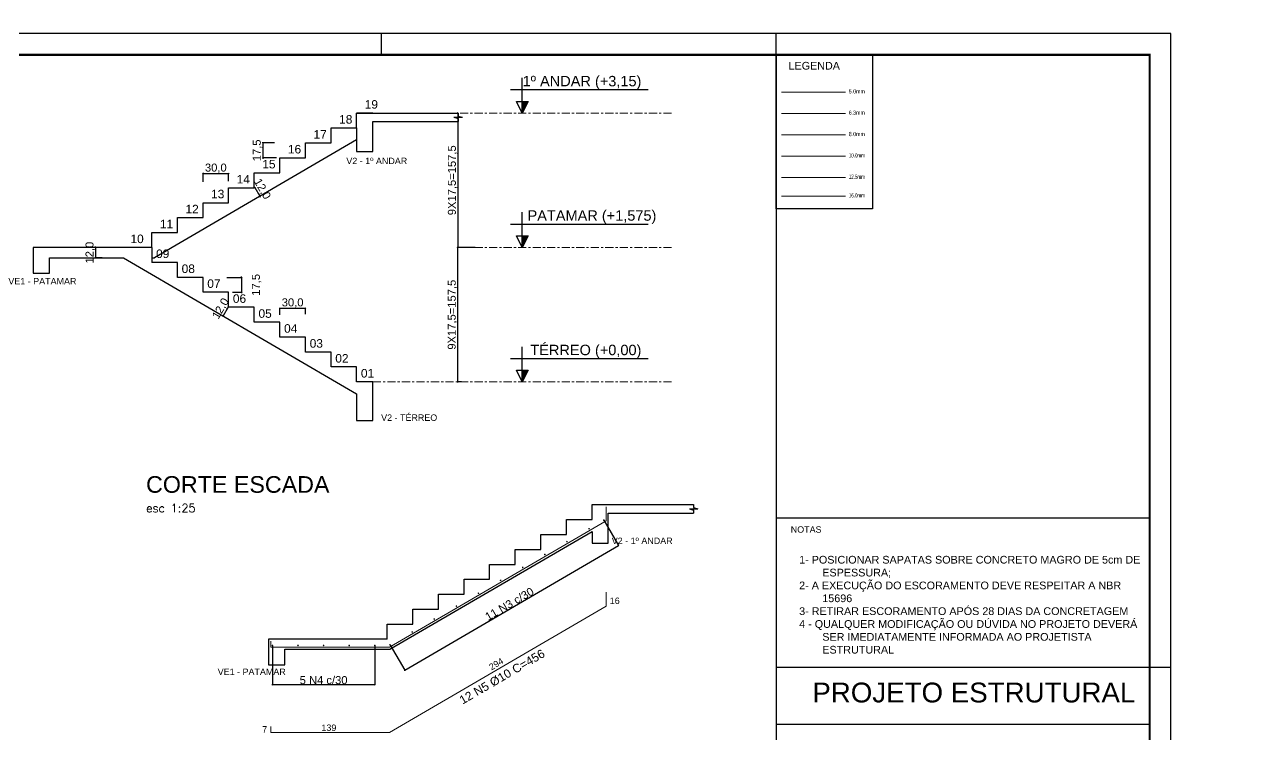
# Model space of a CAD drawing. Header units: millimetres. Extents: x 347 to 617, y -69 to -9.
# Drawn here: x 559.2 to 616.8, y -42.6 to -9.3 of the extents above; entities that cross this region are included whole.
import ezdxf
from ezdxf.enums import TextEntityAlignment as Align

# ---------------------------------------------------------------- set-up
doc = ezdxf.new("R2010")
doc.units = ezdxf.units.MM
doc.linetypes.add('CENTER2', pattern=[28.575, 19.05, -3.175, 3.175, -3.175])
for name, color, linetype in [('01 - Detalhe', 1, 'Continuous'), ('02 - Gabarito de Forma', 2, 'Continuous'), ('ARQ-FOLHA', 7, 'Continuous'), ('ARQ-TEXTO4', 1, 'Continuous'), ('Camada 1', 7, 'Continuous'), ('COTA CYPE', 31, 'Continuous'), ('PDF_Text', 7, 'Continuous')]:
    doc.layers.add(name, color=color, linetype=linetype)
for name, color, linetype, lineweight in [('ARM_LONGITUDINAL_Ø10', 33, 'Continuous', 9), ('ARM_LONGITUDINAL_Ø12_5', 34, 'Continuous', 9), ('ARM_LONGITUDINAL_Ø16', 212, 'Continuous', 9), ('ARM_LONGITUDINAL_Ø6_3', 31, 'Continuous', 9), ('ARM_LONGITUDINAL_Ø8', 32, 'Continuous', 9), ('ARM_TRANSVERSAL_Ø5', 120, 'Continuous', 9), ('DT-Textos', 7, 'Continuous', 5)]:
    doc.layers.add(name, color=color, linetype=linetype, lineweight=lineweight)
doc.styles.add('PDF Arial', font='arial.ttf')
doc.styles.add('ROMANS', font='romans.shx')
doc.styles.get("Standard").update_dxf_attribs({"font": 'arial.ttf'})
doc.styles.add('TQS_ARIAL', font='arial.ttf')
doc.dimstyles.new('Copy of 1-50', dxfattribs={"dimscale": 0.05, "dimtxt": 7.5, "dimasz": 0.8, "dimexe": 0.1, "dimexo": 0.2, "dimgap": 0.3, "dimtad": 1, "dimdec": 1, "dimlfac": 25, "dimzin": 1, "dimtxsty": 'Standard', "dimblk": 'OBLIQUE', "dimcen": 10, "dimdle": 0.1, "dimclrd": 7, "dimclre": 8, "dimclrt": 256, "dimadec": 0, "dimazin": 2, "dimtfac": 1, "dimtdec": 1, "dimtmove": 2, "dimatfit": 0, "dimldrblk": 'OBLIQUE', "dimfxl": 0, "dimlwd": -1, "dimlwe": -1, "dimarcsym": 0})

# ---------------------------------------------------------------- blocks, each defined once
blk = doc.blocks.new('FOLHA A1')
at = {"layer": 'ARQ-FOLHA'}
for p, q in [((841, 0), (0, 0)), ((471, -10), (471, 0)), ((656, -10), (656, 0)), ((841, -594), (841, 0)), ((831, -297), (841, -297))]:
    blk.add_line(p, q, dxfattribs=at)
at = {"layer": 'ARQ-FOLHA', "const_width": 1}
blk.add_lwpolyline([(25, -10), (25, -584), (831, -584), (831, -10), (25, -10)], dxfattribs=at)
blk = doc.blocks.new('_OBLIQUE')
at = {"color": 0, "linetype": 'ByBlock'}
blk.add_line((-0.5, -0.5), (0.5, 0.5), dxfattribs=at)
blk = doc.blocks.new('*D430')
at = {"layer": 'COTA CYPE', "color": 8}
for p, q in [((568.657, -21.193), (569.353, -21.193)), ((568.925, -21.893), (569.353, -21.893))]:
    blk.add_line(p, q, dxfattribs=at)
at = {"layer": 'COTA CYPE', "color": 7}
for p, q in [((569.348, -21.193), (569.348, -21.153)), ((569.348, -21.193), (569.348, -21.893)), ((569.348, -21.893), (569.348, -21.933))]:
    blk.add_line(p, q, dxfattribs=at)
at = {"layer": 'Defpoints', "color": 0}
for p in [(568.647, -21.193), (568.915, -21.893), (569.348, -21.893)]:
    blk.add_point(p, dxfattribs=at)
at = {"layer": 'COTA CYPE', "color": 7, "xscale": 0.04000000000000001, "yscale": 0.04000000000000001, "zscale": 0.04000000000000001}
for p, rotation in [((569.348, -21.193), 270), ((569.348, -21.893), 90)]:
    blk.add_blockref('_OBLIQUE', p, dxfattribs=dict(at, rotation=rotation))
at = {"layer": 'COTA CYPE', "insert": (570.052, -21.543), "char_height": 0.375, "attachment_point": 5, "rotation": 90}
blk.add_mtext('17,5', dxfattribs=at)
blk = doc.blocks.new('*D446')
at = {"layer": 'COTA CYPE', "color": 7}
for p, q in [((568.48, -22.998), (568.46, -23.032)), ((568.722, -22.583), (568.48, -22.998)), ((568.722, -22.583), (568.742, -22.549))]:
    blk.add_line(p, q, dxfattribs=at)
at = {"layer": 'COTA CYPE', "color": 8}
for p, q in [((568.489, -23.003), (568.476, -22.995)), ((568.731, -22.588), (568.718, -22.581))]:
    blk.add_line(p, q, dxfattribs=at)
at = {"layer": 'Defpoints', "color": 0}
for p in [(568.48, -22.998), (568.498, -23.008), (568.74, -22.593)]:
    blk.add_point(p, dxfattribs=at)
at = {"layer": 'COTA CYPE', "color": 7, "xscale": 0.04000000000000001, "yscale": 0.04000000000000001, "zscale": 0.04000000000000001}
for p, rotation in [((568.48, -22.998), 59.7435628364674), ((568.722, -22.583), 239.7435628364674)]:
    blk.add_blockref('_OBLIQUE', p, dxfattribs=dict(at, rotation=rotation))
at = {"layer": 'COTA CYPE', "insert": (568.383, -22.663), "char_height": 0.375, "attachment_point": 5, "rotation": 59.74356}
blk.add_mtext('12,0', dxfattribs=at)
blk = doc.blocks.new('*D447')
at = {"layer": 'COTA CYPE', "color": 8}
for p, q in [((579.49, -13.493), (579.473, -13.493)), ((580.29, -19.793), (579.473, -19.793))]:
    blk.add_line(p, q, dxfattribs=at)
at = {"layer": 'COTA CYPE', "color": 7}
blk.add_line((579.478, -13.488), (579.478, -19.798), dxfattribs=at)
at = {"layer": 'Defpoints', "color": 0}
for p in [(579.5, -13.493), (579.478, -19.793), (580.3, -19.793)]:
    blk.add_point(p, dxfattribs=at)
at = {"layer": 'COTA CYPE', "color": 7, "xscale": 0.04000000000000001, "yscale": 0.04000000000000001, "zscale": 0.04000000000000001}
for p, rotation in [((579.478, -13.493), 90), ((579.478, -19.793), 270)]:
    blk.add_blockref('_OBLIQUE', p, dxfattribs=dict(at, rotation=rotation))
at = {"layer": 'COTA CYPE', "insert": (579.238, -16.643), "char_height": 0.375, "attachment_point": 5, "rotation": 90}
blk.add_mtext('9X17,5=157,5', dxfattribs=at)
blk = doc.blocks.new('*D448')
at = {"layer": 'COTA CYPE', "color": 8}
for p, q in [((579.652, -19.793), (579.467, -19.793)), ((579.652, -26.093), (579.467, -26.093))]:
    blk.add_line(p, q, dxfattribs=at)
at = {"layer": 'COTA CYPE', "color": 7}
blk.add_line((579.472, -19.788), (579.472, -26.098), dxfattribs=at)
at = {"layer": 'Defpoints', "color": 0}
for p in [(579.662, -19.793), (579.472, -26.093), (579.662, -26.093)]:
    blk.add_point(p, dxfattribs=at)
at = {"layer": 'COTA CYPE', "color": 7, "xscale": 0.04000000000000001, "yscale": 0.04000000000000001, "zscale": 0.04000000000000001}
for p, rotation in [((579.472, -19.793), 90), ((579.472, -26.093), 270)]:
    blk.add_blockref('_OBLIQUE', p, dxfattribs=dict(at, rotation=rotation))
at = {"layer": 'COTA CYPE', "insert": (579.231, -22.943), "char_height": 0.375, "attachment_point": 5, "rotation": 90}
blk.add_mtext('9X17,5=157,5', dxfattribs=at)
blk = doc.blocks.new('*D449')
at = {"layer": 'COTA CYPE', "color": 7}
for p, q in [((569.963, -16.98), (569.943, -16.945)), ((569.963, -16.98), (570.205, -17.394)), ((570.205, -17.394), (570.225, -17.429))]:
    blk.add_line(p, q, dxfattribs=at)
at = {"layer": 'COTA CYPE', "color": 8}
for p, q in [((569.948, -16.988), (569.968, -16.977)), ((570.19, -17.403), (570.21, -17.392))]:
    blk.add_line(p, q, dxfattribs=at)
at = {"layer": 'Defpoints', "color": 0}
for p in [(569.94, -16.993), (570.182, -17.408), (570.205, -17.394)]:
    blk.add_point(p, dxfattribs=at)
at = {"layer": 'COTA CYPE', "color": 7, "xscale": 0.04000000000000001, "yscale": 0.04000000000000001, "zscale": 0.04000000000000001}
for p, rotation in [((569.963, -16.98), 300.2564371635364), ((570.205, -17.394), 120.2564371635364)]:
    blk.add_blockref('_OBLIQUE', p, dxfattribs=dict(at, rotation=rotation))
at = {"layer": 'COTA CYPE', "insert": (570.303, -17.059), "char_height": 0.375, "attachment_point": 5, "rotation": 300.25644}
blk.add_mtext('12,0', dxfattribs=at)
blk = doc.blocks.new('*D431')
at = {"layer": 'COTA CYPE', "color": 8}
for p, q in [((570.883, -14.893), (570.342, -14.893)), ((570.978, -15.593), (570.342, -15.593))]:
    blk.add_line(p, q, dxfattribs=at)
at = {"layer": 'COTA CYPE', "color": 7}
for p, q in [((570.347, -14.893), (570.347, -14.853)), ((570.347, -14.893), (570.347, -15.593)), ((570.347, -15.593), (570.347, -15.633))]:
    blk.add_line(p, q, dxfattribs=at)
at = {"layer": 'Defpoints', "color": 0}
for p in [(570.893, -14.893), (570.347, -15.593), (570.988, -15.593)]:
    blk.add_point(p, dxfattribs=at)
at = {"layer": 'COTA CYPE', "color": 7, "xscale": 0.04000000000000001, "yscale": 0.04000000000000001, "zscale": 0.04000000000000001}
for p, rotation in [((570.347, -14.893), 270), ((570.347, -15.593), 90)]:
    blk.add_blockref('_OBLIQUE', p, dxfattribs=dict(at, rotation=rotation))
at = {"layer": 'COTA CYPE', "insert": (570.094, -15.243), "char_height": 0.375, "attachment_point": 5, "rotation": 90}
blk.add_mtext('17,5', dxfattribs=at)
blk = doc.blocks.new('*D442')
at = {"layer": 'COTA CYPE', "color": 8}
for p, q in [((570.792, -38.453), (570.792, -40.283)), ((575.592, -38.453), (575.592, -40.283))]:
    blk.add_line(p, q, dxfattribs=at)
at = {"layer": 'COTA CYPE', "color": 7}
blk.add_line((570.787, -40.278), (575.597, -40.278), dxfattribs=at)
at = {"layer": 'Defpoints', "color": 0}
for p in [(570.792, -38.443), (575.592, -38.443), (575.592, -40.278)]:
    blk.add_point(p, dxfattribs=at)
at = {"layer": 'COTA CYPE', "color": 7, "xscale": 0.04000000000000001, "yscale": 0.04000000000000001, "zscale": 0.04000000000000001, "rotation": 180}
blk.add_blockref('_OBLIQUE', (570.792, -40.278), dxfattribs=at)
at = {"layer": 'COTA CYPE', "color": 7, "xscale": 0.04000000000000001, "yscale": 0.04000000000000001, "zscale": 0.04000000000000001}
blk.add_blockref('_OBLIQUE', (575.592, -40.278), dxfattribs=at)
at = {"layer": 'COTA CYPE', "insert": (573.192, -40.069), "char_height": 0.375, "attachment_point": 5}
blk.add_mtext('5 N4 c/30', dxfattribs=at)
blk = doc.blocks.new('*D443')
at = {"layer": 'COTA CYPE', "color": 8}
for p, q in [((586.328, -32.578), (587.018, -33.761)), ((576.309, -38.423), (576.999, -39.606))]:
    blk.add_line(p, q, dxfattribs=at)
at = {"layer": 'COTA CYPE', "color": 7}
blk.add_line((576.992, -39.604), (587.02, -33.755), dxfattribs=at)
at = {"layer": 'Defpoints', "color": 0}
for p in [(586.323, -32.57), (587.016, -33.757), (576.304, -38.414)]:
    blk.add_point(p, dxfattribs=at)
at = {"layer": 'COTA CYPE', "color": 7, "xscale": 0.04000000000000001, "yscale": 0.04000000000000001, "zscale": 0.04000000000000001}
for p, rotation in [((587.016, -33.757), 30.2564371635338), ((576.997, -39.602), 210.2564371635338)]:
    blk.add_blockref('_OBLIQUE', p, dxfattribs=dict(at, rotation=rotation))
at = {"layer": 'COTA CYPE', "insert": (581.901, -36.499), "char_height": 0.375, "attachment_point": 5, "rotation": 30.25644}
blk.add_mtext('11 N3 c/30', dxfattribs=at)
blk = doc.blocks.new('*D444')
at = {"layer": 'COTA CYPE', "color": 7}
blk.add_line((571.135, -22.639), (572.345, -22.639), dxfattribs=at)
at = {"layer": 'COTA CYPE', "color": 8}
for p, q in [((571.14, -22.954), (571.14, -22.634)), ((572.34, -22.922), (572.34, -22.634))]:
    blk.add_line(p, q, dxfattribs=at)
at = {"layer": 'Defpoints', "color": 0}
for p in [(571.14, -22.964), (572.34, -22.639), (572.34, -22.932)]:
    blk.add_point(p, dxfattribs=at)
at = {"layer": 'COTA CYPE', "color": 7, "xscale": 0.04000000000000001, "yscale": 0.04000000000000001, "zscale": 0.04000000000000001, "rotation": 180}
blk.add_blockref('_OBLIQUE', (571.14, -22.639), dxfattribs=at)
at = {"layer": 'COTA CYPE', "color": 7, "xscale": 0.04000000000000001, "yscale": 0.04000000000000001, "zscale": 0.04000000000000001}
blk.add_blockref('_OBLIQUE', (572.34, -22.639), dxfattribs=at)
at = {"layer": 'COTA CYPE', "insert": (571.74, -22.399), "char_height": 0.375, "attachment_point": 5}
blk.add_mtext('30,0', dxfattribs=at)
blk = doc.blocks.new('*D445')
at = {"layer": 'COTA CYPE', "color": 7}
blk.add_line((567.535, -16.324), (568.745, -16.324), dxfattribs=at)
at = {"layer": 'COTA CYPE', "color": 8}
for p, q in [((567.54, -16.72), (567.54, -16.319)), ((568.74, -16.682), (568.74, -16.319))]:
    blk.add_line(p, q, dxfattribs=at)
at = {"layer": 'Defpoints', "color": 0}
for p in [(568.74, -16.324), (568.74, -16.692), (567.54, -16.73)]:
    blk.add_point(p, dxfattribs=at)
at = {"layer": 'COTA CYPE', "color": 7, "xscale": 0.04000000000000001, "yscale": 0.04000000000000001, "zscale": 0.04000000000000001, "rotation": 180}
blk.add_blockref('_OBLIQUE', (567.54, -16.324), dxfattribs=at)
at = {"layer": 'COTA CYPE', "color": 7, "xscale": 0.04000000000000001, "yscale": 0.04000000000000001, "zscale": 0.04000000000000001}
blk.add_blockref('_OBLIQUE', (568.74, -16.324), dxfattribs=at)
at = {"layer": 'COTA CYPE', "insert": (568.14, -16.084), "char_height": 0.375, "attachment_point": 5}
blk.add_mtext('30,0', dxfattribs=at)
blk = doc.blocks.new('*D450')
at = {"layer": 'COTA CYPE', "color": 8}
for p, q in [((562.82, -19.793), (562.504, -19.793)), ((562.82, -20.273), (562.504, -20.273))]:
    blk.add_line(p, q, dxfattribs=at)
at = {"layer": 'COTA CYPE', "color": 7}
for p, q in [((562.509, -19.793), (562.509, -19.753)), ((562.509, -19.793), (562.509, -20.273)), ((562.509, -20.273), (562.509, -20.313))]:
    blk.add_line(p, q, dxfattribs=at)
at = {"layer": 'Defpoints', "color": 0}
for p in [(562.83, -19.793), (562.509, -20.273), (562.83, -20.273)]:
    blk.add_point(p, dxfattribs=at)
at = {"layer": 'COTA CYPE', "color": 7, "xscale": 0.04000000000000001, "yscale": 0.04000000000000001, "zscale": 0.04000000000000001}
for p, rotation in [((562.509, -19.793), 270), ((562.509, -20.273), 90)]:
    blk.add_blockref('_OBLIQUE', p, dxfattribs=dict(at, rotation=rotation))
at = {"layer": 'COTA CYPE', "insert": (562.256, -20.033), "char_height": 0.375, "attachment_point": 5, "rotation": 90}
blk.add_mtext('12,0', dxfattribs=at)

msp = doc.modelspace()

# ---------------------------------------------------------------- hatches: boundary and pattern name
h = msp.add_hatch(color=256)
h.dxf.hatch_style = 1
h.paths.add_polyline_path([(582.4998, -12.944), (582.4998, -13.4933), (582.7744, -12.944)])
h = msp.add_hatch(color=256)
h.dxf.hatch_style = 1
h.paths.add_polyline_path([(582.4998, -19.244), (582.4998, -19.7933), (582.7744, -19.244)])
h = msp.add_hatch(color=256)
h.dxf.hatch_style = 1
h.paths.add_polyline_path([(582.4998, -25.544), (582.4998, -26.0933), (582.7744, -25.544)])
at = {"layer": 'ARM_LONGITUDINAL_Ø8'}
h = msp.add_hatch(color=256, dxfattribs=at)
h.dxf.hatch_style = 1
edge = h.paths.add_edge_path()
edge.add_arc((586.323, -32.5696), 0.04, 0, 360)
h = msp.add_hatch(color=256, dxfattribs=at)
h.dxf.hatch_style = 1
edge = h.paths.add_edge_path()
edge.add_arc((585.6328, -32.9722), 0.04, 0, 360)
h = msp.add_hatch(color=256, dxfattribs=at)
h.dxf.hatch_style = 1
edge = h.paths.add_edge_path()
edge.add_arc((584.5962, -33.5769), 0.04, 0, 360)
h = msp.add_hatch(color=256, dxfattribs=at)
h.dxf.hatch_style = 1
edge = h.paths.add_edge_path()
edge.add_arc((583.5597, -34.1816), 0.04, 0, 360)
h = msp.add_hatch(color=256, dxfattribs=at)
h.dxf.hatch_style = 1
edge = h.paths.add_edge_path()
edge.add_arc((582.5232, -34.7862), 0.04, 0, 360)
h = msp.add_hatch(color=256, dxfattribs=at)
h.dxf.hatch_style = 1
edge = h.paths.add_edge_path()
edge.add_arc((581.4866, -35.3908), 0.04, 0, 360)
h = msp.add_hatch(color=256, dxfattribs=at)
h.dxf.hatch_style = 1
edge = h.paths.add_edge_path()
edge.add_arc((580.4501, -35.9955), 0.04, 0, 360)
h = msp.add_hatch(color=256, dxfattribs=at)
h.dxf.hatch_style = 1
edge = h.paths.add_edge_path()
edge.add_arc((579.4136, -36.6001), 0.04, 0, 360)
h = msp.add_hatch(color=256, dxfattribs=at)
h.dxf.hatch_style = 1
edge = h.paths.add_edge_path()
edge.add_arc((578.377, -37.2048), 0.04, 0, 360)
h = msp.add_hatch(color=256, dxfattribs=at)
h.dxf.hatch_style = 1
edge = h.paths.add_edge_path()
edge.add_arc((577.3421, -37.8121), 0.04, 0, 360)
h = msp.add_hatch(color=256, dxfattribs=at)
h.dxf.hatch_style = 1
edge = h.paths.add_edge_path()
edge.add_arc((570.792, -38.4434), 0.04, 0, 360)
h = msp.add_hatch(color=256, dxfattribs=at)
h.dxf.hatch_style = 1
edge = h.paths.add_edge_path()
edge.add_arc((571.992, -38.4434), 0.04, 0, 360)
h = msp.add_hatch(color=256, dxfattribs=at)
h.dxf.hatch_style = 1
edge = h.paths.add_edge_path()
edge.add_arc((573.192, -38.4434), 0.04, 0, 360)
h = msp.add_hatch(color=256, dxfattribs=at)
h.dxf.hatch_style = 1
edge = h.paths.add_edge_path()
edge.add_arc((574.392, -38.4434), 0.04, 0, 360)
h = msp.add_hatch(color=256, dxfattribs=at)
h.dxf.hatch_style = 1
edge = h.paths.add_edge_path()
edge.add_arc((575.592, -38.4434), 0.04, 0, 360)
h = msp.add_hatch(color=256, dxfattribs=at)
h.dxf.hatch_style = 1
edge = h.paths.add_edge_path()
edge.add_arc((576.304, -38.4141), 0.04, 0, 360)
at = {"layer": 'COTA CYPE'}
h = msp.add_hatch(dxfattribs=at)
h.set_pattern_fill('ANSI31', scale=0.08)
h.set_pattern_definition([(45, (94.4651, 0.93045), (-0.17960512, 0.17960512), [])])
h.paths.add_polyline_path([(552.921, -18.3054), (552.161, -18.3054), (552.161, -19.0654), (552.921, -19.0654)])
h.paths.add_polyline_path([(542.561, -38.3654), (541.801, -38.3654), (541.801, -39.9654), (542.561, -39.9654)])
h.paths.add_polyline_path([(541.4537, -47.4283), (540.6937, -47.4283), (540.6937, -48.1883), (541.4537, -48.1883)])
h.paths.add_polyline_path([(541.4537, -57.7883), (540.6937, -57.7883), (540.6937, -58.5483), (541.4537, -58.5483)])
h.paths.add_polyline_path([(547.0136, -11.6892), (584.5454, -11.6892), (584.5454, -9.3471), (547.0136, -9.3471)], flags=9)
h.paths.add_polyline_path([(597.8558, -15.4495), (599.4734, -15.4495), (599.4734, -14.8485), (597.8558, -14.8485)], flags=9)
h.paths.add_polyline_path([(597.8558, -14.4686), (599.4734, -14.4686), (599.4734, -13.8676), (597.8558, -13.8676)], flags=9)
h.paths.add_polyline_path([(598.0188, -13.4674), (599.4098, -13.4674), (599.4098, -12.8664), (598.0188, -12.8664)], flags=9)
h.paths.add_polyline_path([(598.02, -12.4572), (599.411, -12.4572), (599.411, -11.8561), (598.02, -11.8561)], flags=9)
h.paths.add_polyline_path([(598.0184, -11.472), (599.4094, -11.472), (599.4094, -10.871), (598.0184, -10.871)], flags=9)
h.paths.add_polyline_path([(599.6282, -37.5405), (616.7679, -37.5405), (616.7679, -33.6371), (599.6282, -33.6371)], flags=9)
h.paths.add_polyline_path([(556.2319, -66.1142), (572.2191, -66.1142), (572.2191, -63.9435), (556.2319, -63.9435)], flags=9)
h.paths.add_polyline_path([(586.4827, -36.661), (587.0989, -36.661), (587.0989, -36.0428), (586.4827, -36.0428)], flags=9)
h.paths.add_polyline_path([(581.0699, -39.8028), (581.7967, -39.3635), (581.4768, -38.8344), (580.7501, -39.2738)], flags=24)
h.paths.add_polyline_path([(572.9695, -42.6109), (573.8187, -42.6109), (573.8187, -41.9927), (572.9695, -41.9927)], flags=9)
h.paths.add_polyline_path([(570.2202, -42.6883), (570.6033, -42.6883), (570.6033, -42.0701), (570.2202, -42.0701)], flags=9)
h.paths.add_polyline_path([(585.9894, -62.7217), (586.6055, -62.7217), (586.6055, -62.1035), (585.9894, -62.1035)], flags=9)
h.paths.add_polyline_path([(572.095, -53.3127), (572.9442, -53.3127), (572.9442, -52.6944), (572.095, -52.6944)], flags=9)
h.paths.add_polyline_path([(569.807, -53.4314), (570.19, -53.4314), (570.19, -52.8132), (569.807, -52.8132)], flags=9)
h.paths.add_polyline_path([(578.9858, -58.0279), (579.7231, -58.4494), (580.0299, -57.9127), (579.2927, -57.4912)], flags=24)
h.paths.add_polyline_path([(575.462, -53.5927), (575.9636, -53.9505), (576.3226, -53.4473), (575.821, -53.0894)], flags=9)
h.paths.add_polyline_path([(572.3829, -55.0276), (572.9991, -55.0276), (572.9991, -54.4093), (572.3829, -54.4093)], flags=9)
h.paths.add_polyline_path([(586.6191, -33.8532), (589.6238, -33.8532), (589.6238, -33.2349), (586.6191, -33.2349)], flags=9)
h.paths.add_polyline_path([(568.152, -39.9914), (571.4926, -39.9914), (571.4926, -39.3731), (568.152, -39.3731)], flags=9)
h.paths.add_polyline_path([(567.7287, -50.8259), (571.0692, -50.8259), (571.0692, -50.2077), (567.7287, -50.2077)], flags=9)
h.paths.add_polyline_path([(586.2242, -57.3782), (589.0057, -57.3782), (589.0057, -56.76), (586.2242, -56.76)], flags=9)
h.paths.add_polyline_path([(543.503, -53.6613), (543.503, -52.8121), (542.8848, -52.8121), (542.8848, -53.6613)], flags=9)
h.paths.add_polyline_path([(554.5665, -55.3953), (554.5665, -54.546), (553.9483, -54.546), (553.9483, -55.3953)], flags=9)
h.paths.add_polyline_path([(543.2073, -48.3851), (543.5232, -48.3851), (543.5232, -47.8754), (543.2073, -47.8754)], flags=9)
h.paths.add_polyline_path([(543.1973, -58.1238), (543.5132, -58.1238), (543.5132, -57.614), (543.1973, -57.614)], flags=9)
h.paths.add_polyline_path([(554.2312, -58.1345), (554.5471, -58.1345), (554.5471, -57.6248), (554.2312, -57.6248)], flags=9)
h.paths.add_polyline_path([(554.2267, -53.1728), (554.5425, -53.1728), (554.5425, -52.6631), (554.2267, -52.6631)], flags=9)
h.paths.add_polyline_path([(550.6455, -48.3825), (550.9613, -48.3825), (550.9613, -47.8727), (550.6455, -47.8727)], flags=9)
h.paths.add_polyline_path([(550.6243, -53.4102), (550.9402, -53.4102), (550.9402, -52.9005), (550.6243, -52.9005)], flags=9)
h.paths.add_polyline_path([(551.0073, -50.9438), (551.0073, -50.0945), (550.3891, -50.0945), (550.3891, -50.9438)], flags=9)
h.paths.add_polyline_path([(544.0519, -49.364), (545.7741, -49.364), (545.7741, -48.7458), (544.0519, -48.7458)], flags=9)
h.paths.add_polyline_path([(582.713, -18.7476), (588.8735, -18.7476), (588.8735, -17.8646), (582.713, -17.8646)], flags=9)
h.paths.add_polyline_path([(582.8441, -25.0476), (588.1714, -25.0476), (588.1714, -24.1646), (582.8441, -24.1646)], flags=9)
h.paths.add_polyline_path([(582.4812, -12.4476), (588.1714, -12.4476), (588.1714, -11.5646), (582.4812, -11.5646)], flags=9)
h.paths.add_polyline_path([(579.9771, -65.9763), (586.1067, -65.9763), (586.1067, -64.0149), (579.9771, -64.0149)], flags=9)
h.paths.add_polyline_path([(570.6393, -46.4883), (576.7673, -46.4883), (576.7673, -44.5268), (570.6393, -44.5268)], flags=9)
h.paths.add_polyline_path([(537.5554, -62.762), (556.7652, -62.762), (556.7652, -60.8006), (537.5554, -60.8006)], flags=9)
h.paths.add_polyline_path([(537.5273, -51.2707), (538.0327, -51.2705), (538.0324, -50.741), (537.527, -50.7412)], flags=9)
h.paths.add_polyline_path([(558.0139, -51.2518), (558.5193, -51.2515), (558.519, -50.722), (558.0136, -50.7223)], flags=9)
h.paths.add_polyline_path([(537.5514, -54.6638), (538.0583, -54.6635), (538.0581, -54.134), (537.5512, -54.1343)], flags=9)
h.paths.add_polyline_path([(558.1375, -54.6448), (558.6444, -54.6446), (558.6441, -54.115), (558.1372, -54.1153)], flags=9)
h.paths.add_polyline_path([(538.9924, -43.8645), (551.7244, -43.8645), (551.7244, -41.903), (538.9924, -41.903)], flags=9)
h.paths.add_polyline_path([(564.7191, -32.1795), (573.5132, -32.1795), (573.5132, -30.218), (564.7191, -30.218)], flags=9)
h.paths.add_polyline_path([(539.5397, -47.4467), (540.4232, -47.4467), (540.4232, -46.6224), (539.5397, -46.6224)], flags=9)
h.paths.add_polyline_path([(539.6128, -59.3683), (540.4963, -59.3683), (540.4963, -58.544), (539.6128, -58.544)], flags=9)
h.paths.add_polyline_path([(546.3865, -50.4067), (547.3008, -50.4067), (547.3008, -49.5824), (546.3865, -49.5824)], flags=9)
h.paths.add_polyline_path([(551.6812, -52.4774), (551.6812, -49.1704), (551.063, -49.1704), (551.063, -52.4774)], flags=9)
h.paths.add_polyline_path([(579.7195, -41.4783), (583.7965, -39.1), (583.3812, -38.388), (579.3041, -40.7663)], flags=9)
h.paths.add_polyline_path([(544.1185, -54.2474), (544.1185, -51.1735), (543.5003, -51.1735), (543.5003, -54.2474)], flags=9)
h.paths.add_polyline_path([(555.2671, -57.1196), (555.2671, -53.8127), (554.6489, -53.8127), (554.6489, -57.1196)], flags=9)
h.paths.add_polyline_path([(548.8266, -57.6083), (549.7409, -57.6083), (549.7409, -56.784), (548.8266, -56.784)], flags=9)
h.paths.add_polyline_path([(543.5503, -56.2083), (544.4646, -56.2083), (544.4646, -55.384), (543.5503, -55.384)], flags=9)
h.paths.add_polyline_path([(577.4864, -58.0241), (581.5635, -60.4024), (581.9788, -59.6904), (577.9017, -57.3121)], flags=9)
h.paths.add_polyline_path([(570.2053, -54.0838), (574.9254, -54.0838), (574.9254, -53.2595), (570.2053, -53.2595)], flags=9)
h.paths.add_polyline_path([(574.1804, -16.0502), (577.1851, -16.0502), (577.1851, -15.432), (574.1804, -15.432)], flags=9)
h.paths.add_polyline_path([(575.0428, -13.5049), (575.8643, -13.5049), (575.8643, -12.6806), (575.0428, -12.6806)], flags=9)
h.paths.add_polyline_path([(573.8428, -14.2049), (574.6643, -14.2049), (574.6643, -13.3806), (573.8428, -13.3806)], flags=9)
h.paths.add_polyline_path([(572.6436, -14.9118), (573.4651, -14.9118), (573.4651, -14.0875), (572.6436, -14.0875)], flags=9)
h.paths.add_polyline_path([(571.4439, -15.6049), (572.2654, -15.6049), (572.2654, -14.7806), (571.4439, -14.7806)], flags=9)
h.paths.add_polyline_path([(570.2406, -16.3049), (571.0621, -16.3049), (571.0621, -15.4806), (570.2406, -15.4806)], flags=9)
h.paths.add_polyline_path([(569.0452, -17.0118), (569.8668, -17.0118), (569.8668, -16.1875), (569.0452, -16.1875)], flags=9)
h.paths.add_polyline_path([(567.8436, -17.7047), (568.6651, -17.7047), (568.6651, -16.8804), (567.8436, -16.8804)], flags=9)
h.paths.add_polyline_path([(566.6477, -18.4118), (567.4692, -18.4118), (567.4692, -17.5875), (566.6477, -17.5875)], flags=9)
h.paths.add_polyline_path([(565.5208, -19.1118), (566.3424, -19.1118), (566.3424, -18.2875), (565.5208, -18.2875)], flags=9)
h.paths.add_polyline_path([(563.9789, -19.8049), (564.8005, -19.8049), (564.8005, -18.9806), (563.9789, -18.9806)], flags=9)
h.paths.add_polyline_path([(565.2166, -20.5049), (566.0381, -20.5049), (566.0381, -19.6806), (565.2166, -19.6806)], flags=9)
h.paths.add_polyline_path([(566.4166, -21.2049), (567.2381, -21.2049), (567.2381, -20.3806), (566.4166, -20.3806)], flags=9)
h.paths.add_polyline_path([(567.6166, -21.9049), (568.4381, -21.9049), (568.4381, -21.0806), (567.6166, -21.0806)], flags=9)
h.paths.add_polyline_path([(568.8166, -22.6049), (569.6381, -22.6049), (569.6381, -21.7806), (568.8166, -21.7806)], flags=9)
h.paths.add_polyline_path([(570.0166, -23.3049), (570.8381, -23.3049), (570.8381, -22.4806), (570.0166, -22.4806)], flags=9)
h.paths.add_polyline_path([(571.2166, -24.0049), (572.0381, -24.0049), (572.0381, -23.1806), (571.2166, -23.1806)], flags=9)
h.paths.add_polyline_path([(572.4166, -24.7047), (573.2381, -24.7047), (573.2381, -23.8804), (572.4166, -23.8804)], flags=9)
h.paths.add_polyline_path([(573.6166, -25.4049), (574.4381, -25.4049), (574.4381, -24.5806), (573.6166, -24.5806)], flags=9)
h.paths.add_polyline_path([(574.8166, -26.1049), (575.6381, -26.1049), (575.6381, -25.2806), (574.8166, -25.2806)], flags=9)
h.paths.add_polyline_path([(558.3409, -21.6864), (561.6814, -21.6864), (561.6814, -21.0682), (558.3409, -21.0682)], flags=9)
h.paths.add_polyline_path([(575.8109, -28.0795), (578.5923, -28.0795), (578.5923, -27.4613), (575.8109, -27.4613)], flags=9)
h.paths.add_polyline_path([(540.1392, -18.2485), (541.7062, -18.2485), (541.7062, -16.7999), (540.1392, -16.7999)], flags=9)
h.paths.add_polyline_path([(553.1348, -18.2485), (554.7018, -18.2485), (554.7018, -16.7999), (553.1348, -16.7999)], flags=9)
h.paths.add_polyline_path([(542.7748, -41.4994), (544.3418, -41.4994), (544.3418, -40.0508), (542.7748, -40.0508)], flags=9)
h.paths.add_polyline_path([(547.4002, -34.2613), (548.2217, -34.2613), (548.2217, -33.437), (547.4002, -33.437)], flags=9)
h.paths.add_polyline_path([(547.4002, -24.8847), (548.2217, -24.8847), (548.2217, -24.0604), (547.4002, -24.0604)], flags=9)
h.paths.add_polyline_path([(547.4002, -26.0847), (548.2217, -26.0847), (548.2217, -25.2604), (547.4002, -25.2604)], flags=9)
h.paths.add_polyline_path([(547.4002, -27.2811), (548.2217, -27.2811), (548.2217, -26.4568), (547.4002, -26.4568)], flags=9)
h.paths.add_polyline_path([(547.4002, -28.4847), (548.2217, -28.4847), (548.2217, -27.6604), (547.4002, -27.6604)], flags=9)
h.paths.add_polyline_path([(547.4002, -29.6813), (548.2217, -29.6813), (548.2217, -28.857), (547.4002, -28.857)], flags=9)
h.paths.add_polyline_path([(547.4002, -30.8813), (548.2217, -30.8813), (548.2217, -30.057), (547.4002, -30.057)], flags=9)
h.paths.add_polyline_path([(547.4002, -32.0847), (548.2217, -32.0847), (548.2217, -31.2604), (547.4002, -31.2604)], flags=9)
h.paths.add_polyline_path([(547.4002, -33.2813), (548.2217, -33.2813), (548.2217, -32.457), (547.4002, -32.457)], flags=9)
h.paths.add_polyline_path([(542.6378, -34.2613), (543.4594, -34.2613), (543.4594, -33.437), (542.6378, -33.437)], flags=9)
h.paths.add_polyline_path([(542.6002, -23.6813), (543.4217, -23.6813), (543.4217, -22.857), (542.6002, -22.857)], flags=9)
h.paths.add_polyline_path([(542.6378, -24.8813), (543.4594, -24.8813), (543.4594, -24.057), (542.6378, -24.057)], flags=9)
h.paths.add_polyline_path([(542.6378, -26.0813), (543.4594, -26.0813), (543.4594, -25.257), (542.6378, -25.257)], flags=9)
h.paths.add_polyline_path([(542.6378, -27.2813), (543.4594, -27.2813), (543.4594, -26.457), (542.6378, -26.457)], flags=9)
h.paths.add_polyline_path([(542.6378, -28.4813), (543.4594, -28.4813), (543.4594, -27.657), (542.6378, -27.657)], flags=9)
h.paths.add_polyline_path([(542.6378, -29.6813), (543.4594, -29.6813), (543.4594, -28.857), (542.6378, -28.857)], flags=9)
h.paths.add_polyline_path([(542.6378, -30.8813), (543.4594, -30.8813), (543.4594, -30.057), (542.6378, -30.057)], flags=9)
h.paths.add_polyline_path([(542.6378, -32.0811), (543.4594, -32.0811), (543.4594, -31.2568), (542.6378, -31.2568)], flags=9)
h.paths.add_polyline_path([(542.6378, -33.2813), (543.4594, -33.2813), (543.4594, -32.457), (542.6378, -32.457)], flags=9)
h.paths.add_polyline_path([(595.4829, -10.253), (598.0764, -10.253), (598.0764, -9.694), (595.4829, -9.694)], flags=9)
h.paths.add_polyline_path([(600.4554, -32.7187), (602.0491, -32.7187), (602.0491, -32.1005), (600.4554, -32.1005)], flags=9)
h.paths.add_polyline_path([(599.8161, -63.9351), (611.3742, -63.9351), (611.3742, -63.2139), (599.8161, -63.2139)], flags=9)
h.paths.add_polyline_path([(605.6594, -12.9118), (606.7255, -12.9118), (606.7255, -12.5315), (605.6594, -12.5315)], flags=9)
h.paths.add_polyline_path([(603.6215, -12.9818), (604.9983, -12.9818), (604.9983, -12.6443), (603.6215, -12.6443)], flags=9)
h.paths.add_polyline_path([(605.8495, -14.2225), (606.9156, -14.2225), (606.9156, -13.8421), (605.8495, -13.8421)], flags=9)
h.paths.add_polyline_path([(603.308, -14.3139), (605.692, -14.3139), (605.692, -13.9335), (603.308, -13.9335)], flags=9)
h.paths.add_polyline_path([(609.2311, -54.2477), (611.4049, -54.2477), (611.4049, -53.6886), (609.2311, -53.6886)], flags=9)
h.paths.add_polyline_path([(608.477, -54.281), (608.9992, -54.281), (608.9992, -53.7219), (608.477, -53.7219)], flags=9)
h.paths.add_polyline_path([(609.2319, -52.636), (613.5851, -52.636), (613.5851, -52.0862), (609.2319, -52.0862)], flags=9)
h.paths.add_polyline_path([(609.2341, -53.6307), (610.8696, -53.6307), (610.8696, -53.09), (609.2341, -53.09)], flags=9)
h.paths.add_polyline_path([(609.2326, -52.1316), (610.6193, -52.1316), (610.6193, -51.5818), (609.2326, -51.5818)], flags=9)
h.paths.add_polyline_path([(609.3218, -51.3827), (611.5786, -51.3827), (611.5786, -50.8232), (609.3218, -50.8232)], flags=9)
h.paths.add_polyline_path([(603.8911, -54.0832), (607.5469, -54.0832), (607.5469, -53.5237), (603.8911, -53.5237)], flags=9)
h.paths.add_polyline_path([(609.2311, -53.1644), (610.6214, -53.1644), (610.6214, -52.6054), (609.2311, -52.6054)], flags=9)
h.paths.add_polyline_path([(608.4801, -53.1885), (608.9961, -53.1885), (608.9961, -52.6479), (608.4801, -52.6479)], flags=9)
h.paths.add_polyline_path([(608.4801, -52.6617), (609.0239, -52.6617), (609.0239, -52.121), (608.4801, -52.121)], flags=9)
h.paths.add_polyline_path([(603.8996, -52.2146), (607.4158, -52.2146), (607.4158, -51.6555), (603.8996, -51.6555)], flags=9)
h.paths.add_polyline_path([(603.1449, -51.3187), (605.7385, -51.3187), (605.7385, -50.7596), (603.1449, -50.7596)], flags=9)
h.paths.add_polyline_path([(603.8911, -53.237), (607.0719, -53.237), (607.0719, -52.6776), (603.8911, -52.6776)], flags=9)
h.paths.add_polyline_path([(608.4801, -53.6639), (608.9961, -53.6639), (608.9961, -53.1233), (608.4801, -53.1233)], flags=9)
h.paths.add_polyline_path([(608.4801, -52.1573), (608.9403, -52.1573), (608.9403, -51.6166), (608.4801, -51.6166)], flags=9)
h.paths.add_polyline_path([(605.6594, -15.4394), (606.7255, -15.4394), (606.7255, -15.0591), (605.6594, -15.0591)], flags=9)
h.paths.add_polyline_path([(603.4286, -15.5094), (605.1911, -15.5094), (605.1911, -15.1719), (603.4286, -15.1719)], flags=9)
h.paths.add_polyline_path([(605.6594, -16.6235), (606.7255, -16.6235), (606.7255, -16.2432), (605.6594, -16.2432)], flags=9)
h.paths.add_polyline_path([(605.6594, -20.4338), (606.7255, -20.4338), (606.7255, -20.0535), (605.6594, -20.0535)], flags=9)
h.paths.add_polyline_path([(605.6594, -24.5738), (606.7255, -24.5738), (606.7255, -24.1934), (605.6594, -24.1934)], flags=9)
h.paths.add_polyline_path([(603.3054, -16.6935), (605.3143, -16.6935), (605.3143, -16.356), (603.3054, -16.356)], flags=9)
h.paths.add_polyline_path([(603.4226, -28.0034), (608.1779, -28.0034), (608.1779, -27.249), (603.4226, -27.249)], flags=9)
h.paths.add_polyline_path([(600.9872, -61.4762), (605.2645, -61.4762), (605.2645, -61.0022), (600.9872, -61.0022)], flags=9)
h.paths.add_polyline_path([(600.9872, -61.1124), (605.229, -61.1124), (605.229, -60.6384), (600.9872, -60.6384)], flags=9)
h.paths.add_polyline_path([(607.0211, -61.6639), (608.1746, -61.6639), (608.1746, -61.1488), (607.0211, -61.1488)], flags=9)
h.paths.add_polyline_path([(607.003, -60.5127), (608.0594, -60.5127), (608.0594, -59.9975), (607.003, -59.9975)], flags=9)
h.paths.add_polyline_path([(599.768, -55.8206), (603.4645, -55.8206), (603.4645, -55.3054), (599.768, -55.3054)], flags=9)
h.paths.add_polyline_path([(612.0555, -66.6377), (614.8948, -66.6377), (614.8948, -65.8135), (612.0555, -65.8135)], flags=9)
h.paths.add_polyline_path([(613.8399, -63.9079), (615.8378, -63.9079), (615.8378, -62.8776), (613.8399, -62.8776)], flags=9)
h.paths.add_polyline_path([(601.5323, -65.6344), (603.6404, -65.6344), (603.6404, -64.2848), (601.5323, -64.2848)], flags=9)
h.paths.add_polyline_path([(599.6034, -62.9423), (601.2417, -62.9423), (601.2417, -62.4271), (599.6034, -62.4271)], flags=9)
h.paths.add_polyline_path([(599.8019, -66.3691), (602.0227, -66.3691), (602.0227, -65.854), (599.8019, -65.854)], flags=9)
h.paths.add_polyline_path([(605.097, -65.1195), (606.0953, -65.1195), (606.0953, -64.6043), (605.097, -64.6043)], flags=9)
h.paths.add_polyline_path([(609.6663, -65.3717), (611.5572, -65.3717), (611.5572, -64.4399), (609.6663, -64.4399)], flags=9)
h.paths.add_polyline_path([(611.9659, -63.0135), (613.1385, -63.0135), (613.1385, -62.4983), (611.9659, -62.4983)], flags=9)
h.paths.add_polyline_path([(600.9586, -40.0654), (616.5789, -40.0654), (616.5789, -38.6238), (600.9586, -38.6238)], flags=9)
h.paths.add_polyline_path([(605.6088, -49.5791), (611.5362, -49.5791), (611.5362, -48.7554), (605.6088, -48.7554)], flags=9)
h.paths.add_polyline_path([(607.5623, -47.9021), (609.2843, -47.9021), (609.2843, -46.6245), (607.5623, -46.6245)], flags=9)
h.paths.add_polyline_path([(605.9188, -47.7022), (611.2014, -47.7022), (611.2014, -46.904), (605.9188, -46.904)], flags=9)
h.paths.add_polyline_path([(606.0433, -46.7689), (610.4257, -46.7689), (610.4257, -45.9696), (606.0433, -45.9696)], flags=9)
h.paths.add_polyline_path([(611.3487, -43.6852), (614.7528, -43.6852), (614.7528, -43.1261), (611.3487, -43.1261)], flags=9)
h.paths.add_polyline_path([(611.3849, -44.456), (614.458, -44.456), (614.458, -43.7992), (611.3849, -43.7992)], flags=9)
h.paths.add_polyline_path([(600.693, -44.4731), (604.0158, -44.4731), (604.0158, -43.8233), (600.693, -43.8233)], flags=9)
h.paths.add_polyline_path([(600.6962, -43.6932), (606.4558, -43.6932), (606.4558, -43.0364), (600.6962, -43.0364)], flags=9)
h.paths.add_polyline_path([(603.663, -42.2165), (612.7016, -42.2165), (612.7016, -41.236), (603.663, -41.236)], flags=9)

# ---------------------------------------------------------------- linework, layer by layer
for p, q in [((594.4048, -10.7651), (582.3266, -10.7651)), ((594.4048, -10.7651), (594.4048, -68.1651)), ((574.7398, -14.1933), (574.7398, -13.4933)), ((574.7398, -13.4933), (575.9398, -13.4933)), ((575.4998, -13.4933), (579.4998, -13.4933)), ((579.2998, -13.6933), (579.6998, -13.6933)), ((579.2998, -13.6933), (579.4998, -13.7533)), ((579.4998, -13.4933), (579.4998, -13.6333)), ((579.4998, -13.6333), (579.6998, -13.6933)), ((579.4998, -13.7533), (579.4998, -13.8933)), ((573.5398, -14.8933), (573.5398, -14.1933)), ((573.5398, -14.1933), (574.7398, -14.1933)), ((575.4998, -13.8933), (579.4998, -13.8933)), ((574.7398, -14.749), (565.2695, -20.2733)), ((572.3398, -15.5933), (572.3398, -14.8933)), ((572.3398, -14.8933), (573.5398, -14.8933)), ((571.1398, -16.2933), (571.1398, -15.5933)), ((571.1398, -15.5933), (572.3398, -15.5933)), ((569.9398, -16.9933), (569.9398, -16.2933)), ((569.9398, -16.2933), (571.1398, -16.2933)), ((568.7398, -17.6933), (568.7398, -16.9933)), ((568.7398, -16.9933), (569.9398, -16.9933)), ((567.5398, -18.3933), (567.5398, -17.6933)), ((567.5398, -17.6933), (568.7398, -17.6933)), ((566.3398, -19.0933), (566.3398, -18.3933)), ((566.3398, -18.3933), (567.5398, -18.3933)), ((565.1398, -19.7933), (565.1398, -19.0933)), ((565.1398, -19.0933), (566.3398, -19.0933)), ((563.9398, -19.7933), (559.5798, -19.7933)), ((565.1398, -19.7933), (563.9398, -19.7933)), ((565.1398, -19.7933), (565.1398, -20.4933)), ((565.1398, -20.2733), (565.2695, -20.2733)), ((566.3398, -20.4933), (565.1398, -20.4933)), ((566.3398, -21.1933), (566.3398, -20.4933)), ((567.5398, -21.1933), (566.3398, -21.1933)), ((567.5398, -21.8933), (567.5398, -21.1933)), ((568.7398, -21.8933), (567.5398, -21.8933)), ((568.7398, -22.5933), (568.7398, -21.8933)), ((569.9398, -22.5933), (568.7398, -22.5933)), ((569.9398, -23.2933), (569.9398, -22.5933)), ((571.1398, -23.2933), (569.9398, -23.2933)), ((571.1398, -23.9933), (571.1398, -23.2933)), ((572.3398, -23.9933), (571.1398, -23.9933)), ((572.3398, -24.6933), (572.3398, -23.9933)), ((573.5398, -24.6933), (572.3398, -24.6933)), ((573.5398, -25.3933), (573.5398, -24.6933)), ((574.7398, -25.3933), (573.5398, -25.3933)), ((574.7398, -26.0933), (574.7398, -25.3933)), ((585.772, -32.5432), (585.772, -31.8432)), ((585.772, -31.8432), (590.532, -31.8432)), ((586.532, -32.2432), (590.532, -32.2432)), ((590.332, -32.0432), (590.732, -32.0432)), ((590.332, -32.0432), (590.532, -32.1032)), ((590.532, -31.8432), (590.532, -31.9832)), ((590.532, -31.9832), (590.732, -32.0432)), ((590.532, -32.1032), (590.532, -32.2432)), ((584.572, -33.2432), (584.572, -32.5432)), ((584.572, -32.5432), (585.772, -32.5432)), ((594.4048, -32.4656), (611.9048, -32.4656)), ((583.372, -33.9432), (583.372, -33.2432)), ((583.372, -33.2432), (584.572, -33.2432)), ((582.172, -34.6432), (582.172, -33.9432)), ((582.172, -33.9432), (583.372, -33.9432)), ((580.972, -35.3432), (580.972, -34.6432)), ((580.972, -34.6432), (582.172, -34.6432)), ((579.772, -36.0432), (579.772, -35.3432)), ((579.772, -35.3432), (580.972, -35.3432)), ((578.572, -36.7432), (578.572, -36.0432)), ((578.572, -36.0432), (579.772, -36.0432)), ((577.372, -37.4432), (577.372, -36.7432)), ((577.372, -36.7432), (578.572, -36.7432)), ((576.172, -38.1432), (576.172, -37.4432)), ((576.172, -37.4432), (577.372, -37.4432)), ((576.172, -38.1432), (571.372, -38.1432))]:
    msp.add_line(p, q)
at = {"color": 9, "linetype": 'CENTER2', "lineweight": 5, "ltscale": 0.02}
for p, q in [((589.4998, -13.4933), (579.4998, -13.4933)), ((589.4998, -19.7933), (580.2998, -19.7933)), ((589.4998, -26.0933), (575.4998, -26.0933))]:
    msp.add_line(p, q, dxfattribs=at)
msp.add_lwpolyline([(594.4048, -10.7651), (598.9131, -10.7651), (598.9131, -17.9855), (594.4048, -17.9855)], close=True)
for points in [[(575.4998, -13.4933), (574.7398, -13.4933)], [(574.7398, -14.188), (574.7398, -15.2933), (575.4998, -15.2933), (575.4998, -13.8933)], [(560.3398, -19.7933), (559.5798, -19.7933), (559.5798, -20.9933), (560.3398, -20.9933), (560.3398, -20.2733), (563.81, -20.2733), (574.7398, -26.649), (574.7398, -27.8933), (575.4998, -27.8933), (575.4998, -26.0933)], [(575.4998, -26.0933), (574.7398, -26.0933)], [(571.372, -38.1432), (570.612, -38.1432), (570.612, -39.3432), (571.372, -39.3432), (571.372, -38.6232), (576.3018, -38.6232), (585.772, -33.0989), (585.772, -33.6432), (586.532, -33.6432), (586.532, -32.2432)]]:
    msp.add_lwpolyline(points)
at = {"layer": '01 - Detalhe'}
for p, q in [((582.4998, -13.4933), (582.4998, -11.8454)), ((581.9505, -12.3947), (588.4102, -12.3947)), ((582.2251, -12.944), (582.7744, -12.944)), ((582.4998, -13.4933), (582.2251, -12.944)), ((582.7744, -12.944), (582.4998, -13.4933)), ((582.4998, -19.7933), (582.4998, -18.1454)), ((581.9505, -18.6947), (588.4102, -18.6947)), ((582.2251, -19.244), (582.7744, -19.244)), ((582.4998, -19.7933), (582.2251, -19.244)), ((582.7744, -19.244), (582.4998, -19.7933)), ((582.4998, -26.0933), (582.4998, -24.4454)), ((581.9505, -24.9947), (588.4102, -24.9947)), ((582.2251, -25.544), (582.7744, -25.544)), ((582.4998, -26.0933), (582.2251, -25.544)), ((582.7744, -25.544), (582.4998, -26.0933))]:
    msp.add_line(p, q, dxfattribs=at)
at = {"layer": '02 - Gabarito de Forma'}
for points in [[(585.772, -32.5378), (585.772, -32.5432)], [(571.372, -38.1432), (570.612, -38.1432), (570.612, -39.3432), (571.372, -39.3432), (571.372, -38.7432)]]:
    msp.add_lwpolyline(points, dxfattribs=at)
at = {"layer": 'ARM_LONGITUDINAL_Ø10'}
msp.add_line((594.6441, -15.5092), (597.6441, -15.5092), dxfattribs=at)
for points in [[(570.712, -38.2432), (570.712, -38.5232), (576.2748, -38.5232), (586.432, -32.5981), (586.432, -31.9432)], [(570.712, -42.2432), (570.712, -42.5232), (576.2748, -42.5232), (586.432, -36.5981), (586.432, -35.9432)]]:
    msp.add_lwpolyline(points, dxfattribs=at)
at = {"layer": 'ARM_LONGITUDINAL_Ø12_5'}
msp.add_line((594.6441, -16.5092), (597.6441, -16.5092), dxfattribs=at)
at = {"layer": 'ARM_LONGITUDINAL_Ø16'}
msp.add_line((594.6441, -17.3819), (597.6441, -17.3819), dxfattribs=at)
at = {"layer": 'ARM_LONGITUDINAL_Ø6_3'}
msp.add_line((594.6441, -13.5092), (597.6441, -13.5092), dxfattribs=at)
at = {"layer": 'ARM_LONGITUDINAL_Ø8'}
msp.add_line((594.6441, -14.5092), (597.6441, -14.5092), dxfattribs=at)
at = {"layer": 'ARM_TRANSVERSAL_Ø5'}
msp.add_line((594.6441, -12.5092), (597.6441, -12.5092), dxfattribs=at)
at = {"layer": 'Camada 1', "color": 0, "lineweight": 25}
for p, q in [((594.4048, -39.4651), (611.9048, -39.4651)), ((594.4048, -42.1243), (611.9048, -42.1243))]:
    msp.add_line(p, q, dxfattribs=at)

# ---------------------------------------------------------------- block references
at = {"layer": 'ARQ-FOLHA', "xscale": 0.1, "yscale": 0.1, "zscale": 0.1}
msp.add_blockref('FOLHA A1', (528.8048, -9.7651), dxfattribs=at)

# ---------------------------------------------------------------- texts
at = {"layer": '01 - Detalhe'}
for s, width, gutter_width, insert, char_height, attachment_point in [('{\\H2x;\\C2;1º ANDAR (+3,15)}', 6.114377, 30.4776, (588.0858, -12.3857), 0.24382, 9), ('{\\C2;19}', 0.924907, 50, (575.7398, -13.2933), 0.4, 9), ('{\\C2;18}', 0.924907, 50, (574.5398, -13.9933), 0.4, 9), ('{\\C2;17}', 0.924907, 50, (573.3398, -14.6933), 0.4, 9), ('{\\C2;16}', 0.924907, 50, (572.1398, -15.3933), 0.4, 9), ('{\\C2;15}', 0.924907, 50, (570.9398, -16.0933), 0.4, 9), ('{\\C2;V2 - 1º ANDAR}', 2.926877, 37.5, (574.2572, -15.8866), 0.3, 7), ('{\\C2;14}', 0.924907, 50, (569.7398, -16.7933), 0.4, 9), ('{\\C2;13}', 0.924907, 50, (568.5398, -17.4933), 0.4, 9), ('{\\C2;12}', 0.924907, 50, (567.3398, -18.1933), 0.4, 9), ('{\\H2x;\\C2;PATAMAR (+1,575)}', 6.114377, 30.4776, (588.7879, -18.6857), 0.24382, 9), ('{\\C2;11}', 0.924907, 50, (566.1398, -18.8933), 0.4, 9), ('{\\C2;10}', 0.924907, 50, (564.1398, -19.5933), 0.4, 7), ('{\\C2;09}', 0.924907, 50, (565.3398, -20.2933), 0.4, 7), ('{\\C2;08}', 0.924907, 50, (566.5398, -20.9933), 0.4, 7), ('{\\C2;VE1 - PATAMAR}', 3.306106, 37.5, (558.4177, -21.5228), 0.3, 7), ('{\\C2;07}', 0.924907, 50, (567.7398, -21.6933), 0.4, 7), ('{\\C2;06}', 0.924907, 50, (568.9398, -22.3933), 0.4, 7), ('{\\C2;05}', 0.924907, 50, (570.1398, -23.0933), 0.4, 7), ('{\\C2;04}', 0.924907, 50, (571.3398, -23.7933), 0.4, 7), ('{\\C2;03}', 0.924907, 50, (572.5398, -24.4933), 0.4, 7), ('{\\H2x;\\C2;TÉRREO (+0,00)}', 6.114377, 30.4776, (588.0858, -24.9857), 0.24382, 9), ('{\\C2;02}', 0.924907, 50, (573.7398, -25.1933), 0.4, 7), ('{\\C2;01}', 0.924907, 50, (574.9398, -25.8933), 0.4, 7), ('{\\C2;V2 - TÉRREO}', 2.728275, 37.5, (575.8877, -27.9208), 0.3, 7), ('{\\C2;V2 - 1º ANDAR}', 2.926877, 37.5, (586.6959, -33.6895), 0.3, 7), ('{\\C2;16}', 2.728275, 37.5, (586.6033, -36.5023), 0.3, 7), ('{\\C2;VE1 - PATAMAR}', 3.306106, 37.5, (568.2289, -39.8277), 0.3, 7), ('{\\C2;7}', 2.728275, 37.5, (570.3151, -42.5245), 0.3, 7), ('{\\C2;139}', 2.728275, 37.5, (573.0901, -42.4525), 0.3, 7)]:
    msp.add_mtext_dynamic_manual_height_columns(s, width=width, gutter_width=gutter_width, heights=[0], dxfattribs=dict(at, insert=insert, char_height=char_height, attachment_point=attachment_point))
for s, width, gutter_width, insert, char_height, attachment_point, rotation in [('{\\C2;12 N5 %%C10 C=456}', 4.818008, 2, (581.4542, -39.7334), 0.4, 2, 30.256437), ('{\\C2;294}', 2.728275, 37.5, (581.0625, -39.6219), 0.3, 7, 31.152114)]:
    msp.add_mtext_dynamic_manual_height_columns(s, width=width, gutter_width=gutter_width, heights=[0], dxfattribs=dict(at, insert=insert, char_height=char_height, attachment_point=attachment_point, rotation=rotation))
at = {"layer": 'ARQ-TEXTO4', "color": 31, "insert": (564.8709, -30.5081), "char_height": 0.39, "width": 29.650864, "attachment_point": 1, "style": 'ROMANS'}
msp.add_mtext('{\\fArial|b0|i0|c0|p34;\\H2x;\\C4;CORTE ESCADA\\P\\Fromans|c0;\\H0.50002x;\\C2;esc 1:25}', dxfattribs=at)
at = {"layer": 'Camada 1', "color": 0, "lineweight": 25, "style": 'TQS_ARIAL'}
for s, height, p in [('LEGENDA', 0.36043, (594.9818, -11.4568)), ('PROJETO ESTRUTURAL', 0.928807, (596.0963, -41.1124))]:
    msp.add_text(s, height=height, dxfattribs=at).set_placement(p)
at = {"layer": 'DT-Textos'}
for s, width, p, p2 in [('5.0mm', 0.885362, (597.8029, -12.5758), (598.5589, -12.5758)), ('6.3mm', 0.885362, (597.8029, -13.5758), (598.5589, -13.5758)), ('8.0mm', 0.885362, (597.8029, -14.5758), (598.5589, -14.5758)), ('10.0mm', 0.749051, (597.8029, -15.5758), (598.5589, -15.5758)), ('12.5mm', 0.749051, (597.8029, -16.5758), (598.5589, -16.5758)), ('16.0mm', 0.749051, (597.8029, -17.4484), (598.5589, -17.4484))]:
    msp.add_text(s, height=0.2, dxfattribs=dict(at, width=width)).set_placement(p, p2, align=Align.FIT)
at = {"layer": 'PDF_Text', "insert": (595.0852, -33.1636), "char_height": 0.3, "attachment_point": 7, "style": 'PDF Arial'}
msp.add_mtext('NOTAS', dxfattribs=at)
at = {"layer": 'PDF_Text', "insert": (595.1173, -38.828), "char_height": 0.3614, "width": 16.631261, "attachment_point": 7, "style": 'PDF Arial'}
msp.add_mtext('{\\W2.576449; }1- POSICIONAR SAPATAS SOBRE CONCRETO MAGRO DE 5cm DE \\P{\\W5.1529;  }ESPESSURA;\\P{\\W2.576449; }2- A EXECUÇÃO DO ESCORAMENTO DEVE RESPEITAR A NBR \\P{\\W5.1529;  }15696\\P{\\W2.576449; }3- RETIRAR ESCORAMENTO APÓS 28 DIAS DA CONCRETAGEM\\P{\\W2.576449; }4 - QUALQUER MODIFICAÇÃO OU DÚVIDA NO PROJETO DEVERÁ \\P{\\W5.1529;  }SER IMEDIATAMENTE INFORMADA AO PROJETISTA \\P{\\W5.1529;  }ESTRUTURAL', dxfattribs=at)

# ---------------------------------------------------------------- dimensions: what is measured, and where the dimension line sits
at = {"layer": 'COTA CYPE'}
for base, p1, p2, picture, middle in [((579.4784, -19.7933), (579.4998, -13.4933), (580.2998, -19.7933), '*D447', (579.238, -16.6433)), ((579.4717, -26.0933), (579.6621, -19.7933), (579.6621, -26.0933), '*D448', (579.2314, -22.9433))]:
    dim = msp.add_linear_dim(base=base, p1=p1, p2=p2, angle=90, text='9X17,5=157,5', dimstyle='Copy of 1-50', dxfattribs=at)
    dim.commit()
    dim.dimension.update_dxf_attribs({"geometry": picture, "text_midpoint": middle})
for base, p1, p2, picture, middle in [((570.3473, -15.5933), (570.8929, -14.8933), (570.9882, -15.5933), '*D431', (570.0945, -15.2433)), ((562.5085, -20.2733), (562.8299, -19.7933), (562.8299, -20.2733), '*D450', (562.2556, -20.0333)), ((569.3484, -21.8933), (568.6471, -21.1933), (568.9148, -21.8933), '*D430', (570.0519, -21.5433))]:
    dim = msp.add_linear_dim(base=base, p1=p1, p2=p2, angle=90, dimstyle='Copy of 1-50', dxfattribs=at)
    dim.commit()
    dim.dimension.update_dxf_attribs({"geometry": picture, "text_midpoint": middle})
for base, p1, p2, picture, middle in [((568.7398, -16.3244), (567.5398, -16.7299), (568.7398, -16.6919), '*D445', (568.1398, -16.0841)), ((572.3398, -22.6394), (571.1398, -22.9636), (572.3398, -22.9319), '*D444', (571.7398, -22.3991))]:
    dim = msp.add_linear_dim(base=base, p1=p1, p2=p2, dimstyle='Copy of 1-50', dxfattribs=at)
    dim.commit()
    dim.dimension.update_dxf_attribs({"geometry": picture, "text_midpoint": middle})
for p1, p2, distance, picture, middle in [((569.9398, -16.9933), (570.1816, -17.4079), 0.0274, '*D449', (570.3028, -17.0594)), ((568.7398, -22.5933), (568.4979, -23.0079), -0.0204, '*D446', (568.3828, -22.663))]:
    dim = msp.add_aligned_dim(p1=p1, p2=p2, distance=distance, dimstyle='Copy of 1-50', dxfattribs=at)
    dim.commit()
    dim.dimension.update_dxf_attribs({"geometry": picture, "text_midpoint": middle})
dim = msp.add_aligned_dim(p1=(576.304, -38.4141), p2=(586.323, -32.5696), distance=-1.3748, text='11 N3 c/30', dimstyle='Copy of 1-50', dxfattribs=at)
dim.commit()
dim.dimension.update_dxf_attribs({"geometry": '*D443', "text_midpoint": (581.9009, -36.4988)})
dim = msp.add_linear_dim(base=(575.592, -40.2777), p1=(570.792, -38.4434), p2=(575.592, -38.4434), text='5 N4 c/30', dimstyle='Copy of 1-50', dxfattribs=at)
dim.commit()
dim.dimension.update_dxf_attribs({"geometry": '*D442', "text_midpoint": (573.192, -40.0687)})

doc.saveas('drawing.dxf')
